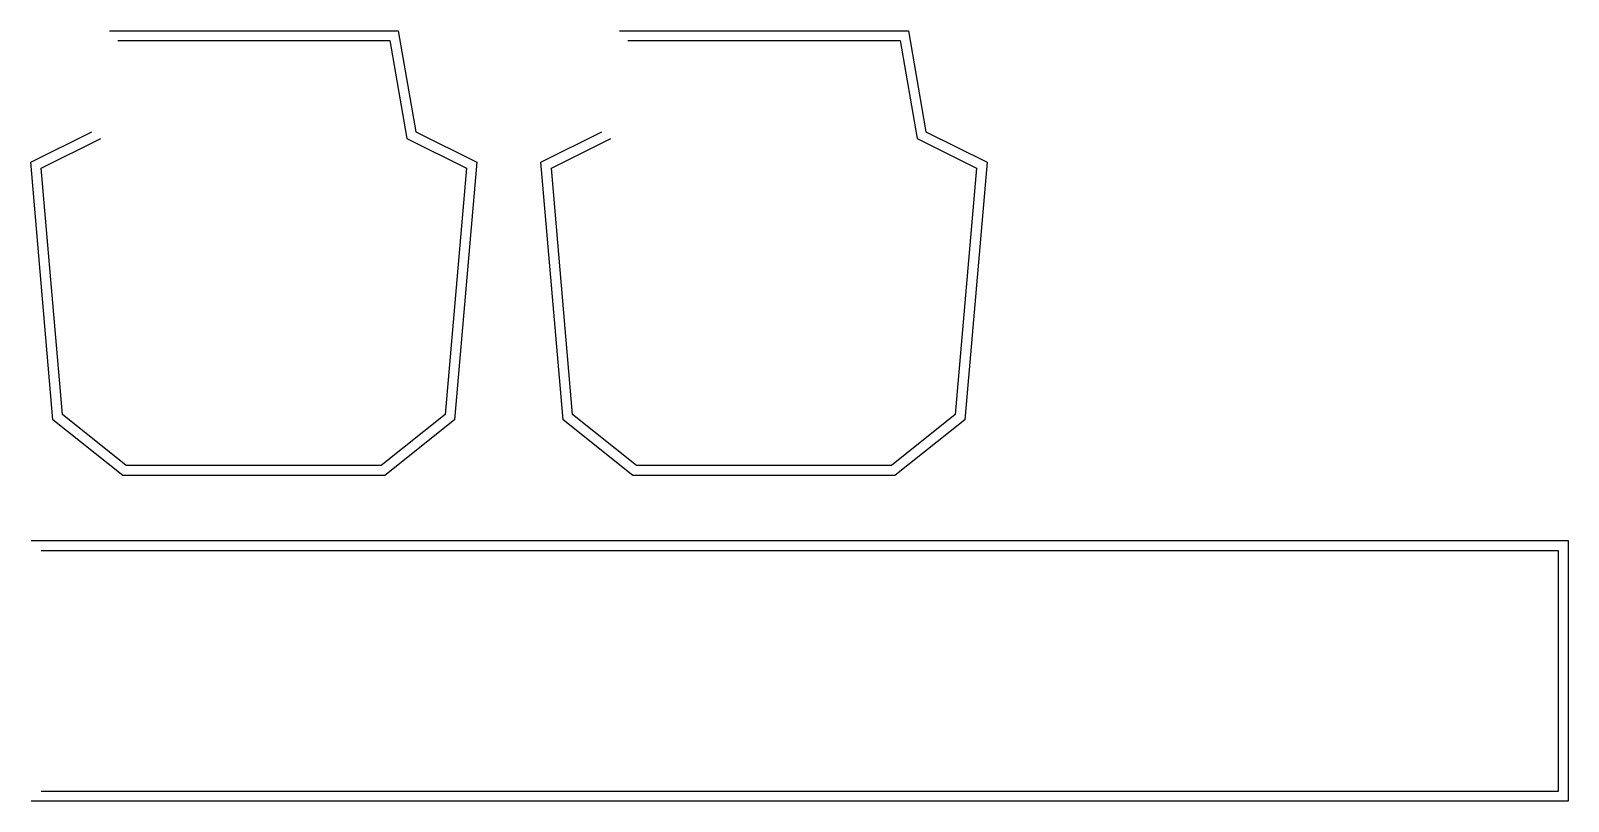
# Model space of a CAD drawing. Header units: millimetres. Extents: x -7 to 1078, y -537 to 7.
import ezdxf

# ---------------------------------------------------------------- set-up
doc = ezdxf.new("R2010")
doc.units = ezdxf.units.MM

msp = doc.modelspace()

# ---------------------------------------------------------------- linework, layer by layer
for points in [[(48.1123, 7), (251.8877, 7), (264.291, -64.3193), (307.3824, -85.865), (291.7164, -267.5913), (242.4555, -307), (57.5445, -307), (8.2836, -267.5913), (-7.3824, -85.865), (35.709, -64.3193)], [(54, 0), (246, 0), (258, -69), (300, -90), (285, -264), (240, -300), (60, -300), (15, -264), (0, -90), (42, -69)], [(408.1123, 7), (611.8877, 7), (624.291, -64.3193), (667.3824, -85.865), (651.7164, -267.5913), (602.4555, -307), (417.5445, -307), (368.2836, -267.5913), (352.6176, -85.865), (395.709, -64.3193)], [(414, 0), (606, 0), (618, -69), (660, -90), (645, -264), (600, -300), (420, -300), (375, -264), (360, -90), (402, -69)], [(-7, -353), (1077.5332, -353), (1077.5332, -537), (-7, -537)], [(0, -360), (1070.5332, -360), (1070.5332, -530), (0, -530)]]:
    msp.add_lwpolyline(points)

doc.saveas('drawing.dxf')
